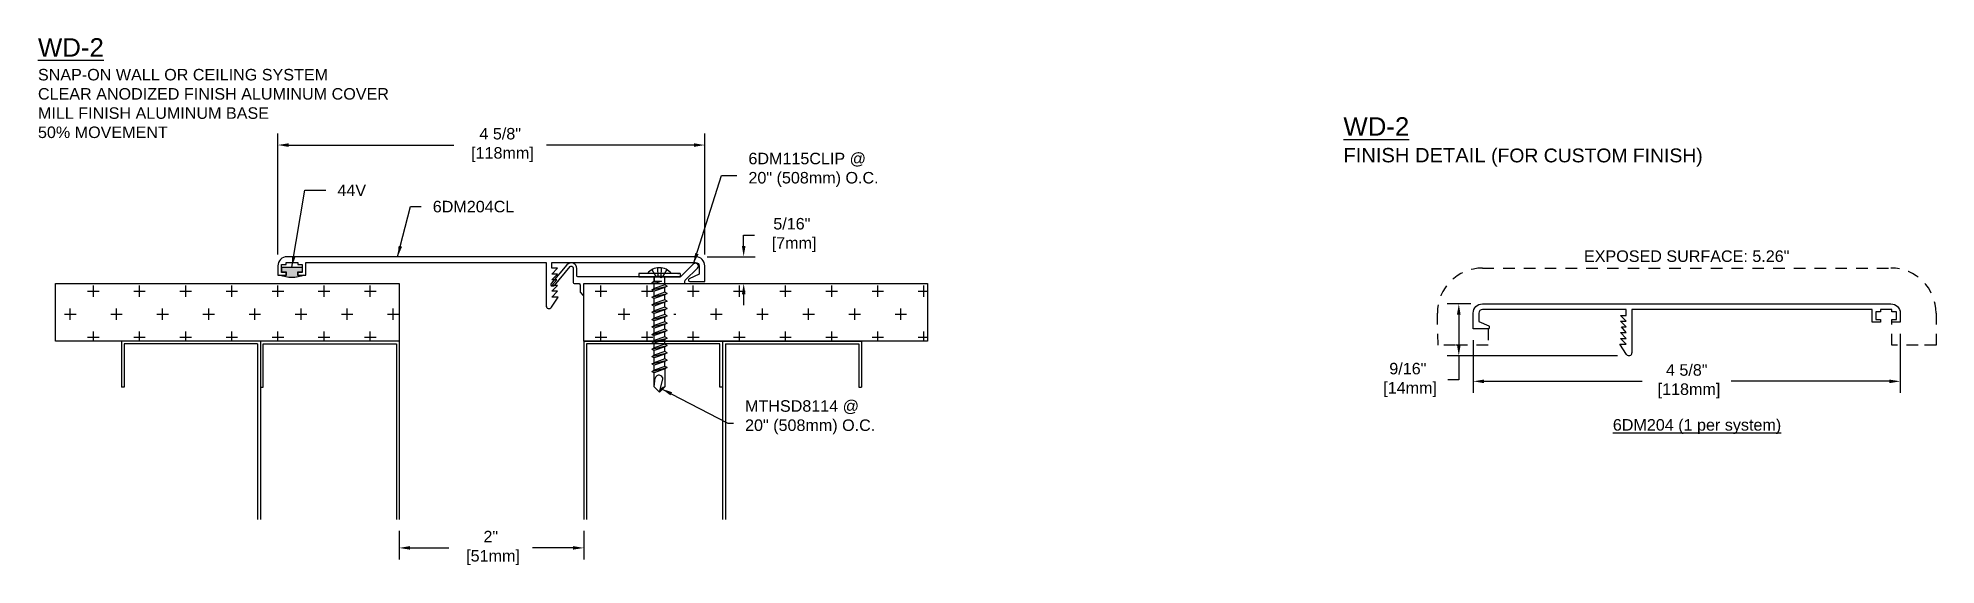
# Model space of a CAD drawing. Header units: inches. Extents: x 1 to 21.5, y 1 to 6.7.
import ezdxf

# ---------------------------------------------------------------- set-up
doc = ezdxf.new("R2010")
doc.units = ezdxf.units.IN
doc.header["$MEASUREMENT"] = 0
doc.linetypes.add('DASHED2', pattern=[0.375, 0.25, -0.125])
doc.linetypes.add('HIDDEN2', pattern=[0.1875, 0.125, -0.0625])
for name, color, linetype in [('Anchors', 4, 'Continuous'), ('Conditions', 1, 'Continuous'), ('Dimensions', 3, 'Continuous'), ('Fillers', 2, 'Continuous'), ('Metals', 7, 'Continuous'), ('Text', 2, 'Continuous')]:
    doc.layers.add(name, color=color, linetype=linetype)
doc.styles.add('arial', font='arial.ttf')
doc.dimstyles.new('ARIAL', dxfattribs={"dimtxt": 0.125, "dimasz": 0.1175, "dimexe": 0.125, "dimexo": 0.125, "dimgap": 0.125, "dimtad": 0, "dimtih": 1, "dimtoh": 1, "dimdec": 4, "dimzin": 0, "dimdsep": 46, "dimlunit": 4, "dimtxsty": 'arial', "dimcen": 0.09, "dimadec": 0, "dimazin": 0, "dimtfac": 1, "dimtdec": 4, "dimtofl": 0, "dimtmove": 0, "dimatfit": 3, "dimfxl": 0, "dimfrac": 2, "dimtolj": 1, "dimtzin": 0, "dimarcsym": 0})

# ---------------------------------------------------------------- blocks, each defined once
blk = doc.blocks.new('44v')
blk.add_hatch(color=256).paths.add_polyline_path([(0.11, 0), (-0.11, 0), (-0.11, -0.053), (-0.06, -0.053), (-0.06, -0.086), (-0.13, -0.086, 0.199136), (0.131, -0.086), (0.061, -0.086), (0.061, -0.054), (0.11, -0.054)])
blk.add_lwpolyline([(-0.13, -0.086), (-0.06, -0.086), (-0.06, -0.053), (-0.11, -0.053), (-0.11, 0), (0.11, 0), (0.11, -0.054), (0.061, -0.054), (0.061, -0.086), (0.131, -0.086, -0.199136)], format="xyb", close=True)
blk = doc.blocks.new('*D1')
at = {"layer": 'Defpoints', "color": 0}
for p in [(8.088, 4.374), (8.609, 4.374), (8.285, 4.083)]:
    blk.add_point(p, dxfattribs=at)
at = {"layer": 'Dimensions', "color": 0, "lineweight": -2}
for p, q in [((8.609, 4.491), (8.609, 4.609)), ((8.609, 4.609), (8.727, 4.609)), ((8.213, 4.374), (8.734, 4.374)), ((8.41, 4.083), (8.734, 4.083)), ((8.609, 3.966), (8.609, 3.848))]:
    blk.add_line(p, q, dxfattribs=at)
at = {"layer": 'Dimensions', "color": 0}
for points in [[(8.59, 4.491), (8.629, 4.491), (8.609, 4.374)], [(8.59, 3.966), (8.629, 3.966), (8.609, 4.083)]]:
    blk.add_solid(points, dxfattribs=at)
at = {"layer": 'Dimensions', "color": 0, "insert": (9.131, 4.609), "char_height": 0.125, "attachment_point": 5, "style": 'arial'}
blk.add_mtext('\\A1;5/16"\\P [7mm]', dxfattribs=at)
blk = doc.blocks.new('*D2')
at = {"layer": 'Defpoints', "color": 0}
for p in [(4.877, 1.524), (6.877, 1.524), (6.877, 1.214)]:
    blk.add_point(p, dxfattribs=at)
at = {"layer": 'Dimensions', "color": 0, "lineweight": -2}
for p, q in [((4.877, 1.399), (4.877, 1.089)), ((6.877, 1.399), (6.877, 1.089)), ((4.994, 1.214), (5.416, 1.214)), ((6.759, 1.214), (6.322, 1.214))]:
    blk.add_line(p, q, dxfattribs=at)
at = {"layer": 'Dimensions', "color": 0}
for points in [[(4.994, 1.234), (4.994, 1.195), (4.877, 1.214)], [(6.759, 1.234), (6.759, 1.195), (6.877, 1.214)]]:
    blk.add_solid(points, dxfattribs=at)
at = {"layer": 'Dimensions', "color": 0, "insert": (5.869, 1.214), "char_height": 0.125, "attachment_point": 5, "style": 'arial'}
blk.add_mtext('\\A1;2"\\P [51mm]', dxfattribs=at)
blk = doc.blocks.new('*D3')
at = {"layer": 'Defpoints', "color": 0}
for p in [(8.188, 5.586), (3.561, 4.274), (8.188, 4.274)]:
    blk.add_point(p, dxfattribs=at)
at = {"layer": 'Dimensions', "color": 0, "lineweight": -2}
for p, q in [((3.561, 4.399), (3.561, 5.711)), ((3.679, 5.586), (5.47, 5.586)), ((8.07, 5.586), (6.473, 5.586)), ((8.188, 4.399), (8.188, 5.711))]:
    blk.add_line(p, q, dxfattribs=at)
at = {"layer": 'Dimensions', "color": 0}
for points in [[(3.679, 5.605), (3.679, 5.566), (3.561, 5.586)], [(8.07, 5.605), (8.07, 5.566), (8.188, 5.586)]]:
    blk.add_solid(points, dxfattribs=at)
at = {"layer": 'Dimensions', "color": 0, "insert": (5.971, 5.586), "char_height": 0.125, "attachment_point": 5, "style": 'arial'}
blk.add_mtext('\\A1;4 5/8"\\P [118mm]', dxfattribs=at)
blk = doc.blocks.new('conditions')
at = {"layer": 'Conditions'}
for p, q in [((4.877, 3.458), (1.867, 3.458)), ((1.867, 3.458), (1.867, 2.958)), ((3.342, 3.428), (1.897, 3.428)), ((1.897, 3.428), (1.897, 2.958)), ((3.342, 3.428), (3.342, 1.524)), ((3.372, 3.458), (3.372, 1.524)), ((3.372, 3.458), (3.372, 1.524)), ((4.877, 3.459), (4.877, 1.524)), ((1.897, 2.958), (1.867, 2.958))]:
    blk.add_line(p, q, dxfattribs=at)
blk.add_lwpolyline([(3.372, 2.958), (3.402, 2.958), (3.402, 3.428), (4.847, 3.428), (4.847, 1.524)], dxfattribs=at)
blk = doc.blocks.new('6DM204CL')
blk.add_lwpolyline([(3.748, 4.183), (3.698, 4.183), (3.698, 4.268), (3.748, 4.268), (3.748, 4.291), (3.873, 4.291), (3.873, 4.268), (3.923, 4.268), (3.923, 4.183), (3.873, 4.183), (3.873, 4.153), (3.963, 4.153), (3.963, 4.291), (6.565, 4.291), (6.565, 3.822, 0.745241), (6.622, 3.805), (6.695, 3.916), (6.627, 3.916), (6.69, 3.979), (6.627, 3.979), (6.69, 4.041), (6.627, 4.041), (6.68, 4.104), (6.627, 4.104), (6.69, 4.166), (6.627, 4.166), (6.69, 4.229), (6.627, 4.229), (6.627, 4.291), (8.185, 4.291, -0.414214), (8.223, 4.253), (8.223, 4.163), (8.116, 4.114, 0.803487), (8.123, 4.083), (8.285, 4.083), (8.285, 4.253, 0.414214), (8.185, 4.353), (3.758, 4.353, 0.414214), (3.658, 4.253), (3.658, 4.153), (3.748, 4.153)], format="xyb", close=True)
blk = doc.blocks.new('6DM115')
at = {"linetype": 'Continuous'}
blk.add_lwpolyline([(-0.04, -0.089, 0.198912), (-0.036, -0.099), (-0.01, -0.125), (0, -0.125), (0, -0.015, -0.414214), (0.015, 0), (1.081, 0, 0.414214), (1.096, 0.015), (1.096, 0.025, -0.198912), (1.1, 0.036), (1.233, 0.168, 0.414214), (1.233, 0.212, 0.414214), (1.189, 0.212), (1.053, 0.076, -0.198912), (1.043, 0.072), (0.85, 0.072), (0.84, 0.062), (0.83, 0.072), (-0.06, 0.072, -0.414214), (-0.075, 0.087), (-0.075, 0.162, 0.700208), (-0.184, 0.202), (-0.355, -0.001, 0.63707), (-0.344, -0.026), (-0.33, -0.026, 0.221695), (-0.319, -0.02), (-0.149, 0.183, -0.700208), (-0.115, 0.171), (-0.115, 0.015, 0.414214), (-0.1, 0), (-0.055, 0, -0.414214), (-0.04, -0.015)], format="xyb", close=True, dxfattribs=at)
blk = doc.blocks.new('MTHSD8114')
for p, q in [((0.224, 0.038), (-0.224, 0.038)), ((-0.224, 0.038), (-0.224, 0)), ((-0.224, 0), (0.224, 0)), ((-0.056, 0), (0.056, 0)), ((0.06, -0.087), (0.06, 0)), ((0.224, 0.038), (0.224, 0)), ((-0.081, -0.061), (-0.024, -0.047)), ((-0.081, -0.061), (-0.056, -0.047)), ((-0.081, -0.061), (-0.056, -0.074)), ((-0.081, -0.141), (0.085, -0.101)), ((-0.081, -0.141), (-0.056, -0.127)), ((-0.081, -0.141), (-0.056, -0.155)), ((-0.081, -0.221), (0.085, -0.181)), ((-0.056, -0.047), (-0.056, 0)), ((-0.056, 0), (-0.056, -0.047)), ((0.024, -0.047), (-0.056, -0.074)), ((-0.056, -0.047), (0.024, -0.047)), ((-0.056, -0.127), (-0.056, -0.074)), ((0.06, -0.087), (-0.056, -0.127)), ((0.06, -0.115), (-0.056, -0.155)), ((-0.056, -0.208), (-0.056, -0.155)), ((0.06, -0.167), (-0.056, -0.208)), ((0.06, -0.195), (-0.056, -0.235)), ((0.085, -0.101), (0.06, -0.087)), ((0.085, -0.101), (0.06, -0.115)), ((0.06, -0.167), (0.06, -0.115)), ((0.085, -0.181), (0.06, -0.167)), ((0.085, -0.181), (0.06, -0.195)), ((0.06, -0.248), (0.06, -0.195)), ((-0.081, -0.221), (-0.056, -0.208)), ((-0.081, -0.221), (-0.056, -0.235)), ((-0.081, -0.302), (0.085, -0.262)), ((-0.081, -0.302), (-0.056, -0.288)), ((-0.081, -0.302), (-0.056, -0.316)), ((-0.081, -0.382), (0.085, -0.342)), ((-0.081, -0.382), (-0.056, -0.368)), ((-0.081, -0.382), (-0.056, -0.396)), ((-0.056, -0.288), (-0.056, -0.235)), ((0.06, -0.248), (-0.056, -0.288)), ((0.06, -0.276), (-0.056, -0.316)), ((-0.056, -0.368), (-0.056, -0.316)), ((0.06, -0.328), (-0.056, -0.368)), ((0.06, -0.356), (-0.056, -0.396)), ((-0.056, -0.449), (-0.056, -0.396)), ((0.06, -0.409), (-0.056, -0.449)), ((0.085, -0.262), (0.06, -0.248)), ((0.085, -0.262), (0.06, -0.276)), ((0.06, -0.328), (0.06, -0.276)), ((0.085, -0.342), (0.06, -0.328)), ((0.085, -0.342), (0.06, -0.356)), ((0.06, -0.409), (0.06, -0.356)), ((0.085, -0.422), (0.06, -0.409)), ((-0.081, -0.463), (0.085, -0.422)), ((-0.081, -0.463), (-0.056, -0.449)), ((-0.081, -0.463), (-0.056, -0.477)), ((-0.081, -0.543), (0.085, -0.503)), ((-0.081, -0.543), (-0.056, -0.529)), ((-0.081, -0.543), (-0.056, -0.557)), ((-0.081, -0.624), (0.085, -0.583)), ((-0.081, -0.624), (-0.056, -0.61)), ((0.06, -0.436), (-0.056, -0.477)), ((-0.056, -0.529), (-0.056, -0.477)), ((0.06, -0.489), (-0.056, -0.529)), ((0.06, -0.517), (-0.056, -0.557)), ((-0.056, -0.61), (-0.056, -0.557)), ((0.06, -0.569), (-0.056, -0.61)), ((0.06, -0.597), (-0.056, -0.637)), ((0.085, -0.422), (0.06, -0.436)), ((0.06, -0.489), (0.06, -0.436)), ((0.085, -0.503), (0.06, -0.489)), ((0.085, -0.503), (0.06, -0.517)), ((0.06, -0.569), (0.06, -0.517)), ((0.085, -0.583), (0.06, -0.569)), ((0.085, -0.583), (0.06, -0.597)), ((0.06, -0.65), (0.06, -0.597)), ((-0.081, -0.624), (-0.056, -0.637)), ((-0.081, -0.704), (0.085, -0.664)), ((-0.081, -0.704), (-0.056, -0.69)), ((-0.081, -0.704), (-0.056, -0.718)), ((-0.081, -0.784), (0.085, -0.744)), ((-0.081, -0.784), (-0.056, -0.771)), ((-0.081, -0.784), (-0.056, -0.798)), ((-0.056, -0.69), (-0.056, -0.637)), ((0.06, -0.65), (-0.056, -0.69)), ((0.06, -0.678), (-0.056, -0.718)), ((-0.056, -0.771), (-0.056, -0.718)), ((0.06, -0.73), (-0.056, -0.771)), ((0.06, -0.758), (-0.056, -0.798)), ((-0.056, -0.851), (-0.056, -0.798)), ((0.06, -0.811), (-0.056, -0.851)), ((0.085, -0.664), (0.06, -0.65)), ((0.085, -0.664), (0.06, -0.678)), ((0.06, -0.73), (0.06, -0.678)), ((0.085, -0.744), (0.06, -0.73)), ((0.085, -0.744), (0.06, -0.758)), ((0.06, -0.811), (0.06, -0.758)), ((0.085, -0.825), (0.06, -0.811)), ((-0.081, -0.865), (0.085, -0.825)), ((-0.081, -0.865), (-0.056, -0.851)), ((-0.081, -0.865), (-0.056, -0.879)), ((-0.081, -0.945), (0.085, -0.905)), ((-0.081, -0.945), (-0.056, -0.931)), ((-0.081, -0.945), (-0.056, -0.959)), ((-0.081, -1.026), (0.085, -0.985)), ((-0.081, -1.026), (-0.056, -1.012)), ((-0.081, -1.026), (-0.056, -1.04)), ((0.06, -0.839), (-0.056, -0.879)), ((-0.056, -0.931), (-0.056, -0.879)), ((0.06, -0.891), (-0.056, -0.931)), ((0.06, -0.919), (-0.056, -0.959)), ((-0.056, -1.012), (-0.056, -0.959)), ((0.06, -0.972), (-0.056, -1.012)), ((0.06, -0.999), (-0.056, -1.04)), ((0.085, -0.825), (0.06, -0.839)), ((0.06, -0.891), (0.06, -0.839)), ((0.085, -0.905), (0.06, -0.891)), ((0.085, -0.905), (0.06, -0.919)), ((0.06, -0.972), (0.06, -0.919)), ((0.085, -0.985), (0.06, -0.972)), ((0.085, -0.985), (0.06, -0.999)), ((0.06, -0.999), (0.06, -1.192)), ((-0.056, -1.192), (-0.056, -1.04)), ((-0.056, -1.192), (-0.046, -1.097)), ((0.002, -1.25), (-0.056, -1.192)), ((0.002, -1.25), (0.039, -1.111)), ((0.002, -1.25), (0.06, -1.192))]:
    blk.add_line(p, q)
at = {"linetype": 'HIDDEN2'}
for p, q in [((-0.081, 0.079), (-0.038, 0.006)), ((0.038, 0.006), (-0.038, 0.006)), ((-0.019, 0.099), (-0.016, 0.006)), ((0.019, 0.099), (0.016, 0.006)), ((0.081, 0.079), (0.038, 0.006))]:
    blk.add_line(p, q, dxfattribs=at)
for centre, radius, start, end in [((0, -0.066), 0.166, 38.5375, 141.4625), ((-0.005, -1.11), 0.0433, 358.315, 162.8045), ((0.089, -1.279), 0.0922, 108.6241, 161.3759)]:
    blk.add_arc(centre, radius, start, end)
blk.add_point((0.204, 0.038))
blk = doc.blocks.new('*D8')
at = {"layer": 'Defpoints', "color": 0}
for p in [(16.358, 3.862), (16.614, 3.862), (18.203, 3.3)]:
    blk.add_point(p, dxfattribs=at)
at = {"layer": 'Dimensions', "color": 0, "lineweight": -2}
for p, q in [((16.489, 3.862), (16.233, 3.862)), ((16.358, 3.745), (16.358, 3.418)), ((18.078, 3.3), (16.233, 3.3)), ((16.358, 3.3), (16.358, 3.037)), ((16.358, 3.037), (16.24, 3.037))]:
    blk.add_line(p, q, dxfattribs=at)
at = {"layer": 'Dimensions', "color": 0}
for points in [[(16.338, 3.745), (16.378, 3.745), (16.358, 3.862)], [(16.338, 3.418), (16.378, 3.418), (16.358, 3.3)]]:
    blk.add_solid(points, dxfattribs=at)
at = {"layer": 'Dimensions', "color": 0, "insert": (15.806, 3.037), "char_height": 0.125, "attachment_point": 5, "style": 'arial'}
blk.add_mtext('\\A1;9/16"\\P [14mm]', dxfattribs=at)
blk = doc.blocks.new('*D9')
at = {"layer": 'Defpoints', "color": 0}
for p in [(16.514, 3.592), (21.141, 3.662), (16.514, 3.022)]:
    blk.add_point(p, dxfattribs=at)
at = {"layer": 'Dimensions', "color": 0, "lineweight": -2}
for p, q in [((21.141, 3.537), (21.141, 2.897)), ((16.514, 3.467), (16.514, 2.897)), ((16.632, 3.022), (18.344, 3.022)), ((21.024, 3.022), (19.311, 3.022))]:
    blk.add_line(p, q, dxfattribs=at)
at = {"layer": 'Dimensions', "color": 0}
for points in [[(16.632, 3.041), (16.632, 3.002), (16.514, 3.022)], [(21.024, 3.041), (21.024, 3.002), (21.141, 3.022)]]:
    blk.add_solid(points, dxfattribs=at)
at = {"layer": 'Dimensions', "color": 0, "insert": (18.828, 3.022), "char_height": 0.125, "attachment_point": 5, "style": 'arial'}
blk.add_mtext('\\A1;4 5/8"\\P [118mm]', dxfattribs=at)

msp = doc.modelspace()

# ---------------------------------------------------------------- hatches: boundary and pattern name
at = {"layer": 'Conditions'}
h = msp.add_hatch(dxfattribs=at)
h.set_pattern_fill('CROSS', color=256, style=0)
h.paths.add_polyline_path([(1.15383, 4.08336), (1.15383, 3.45853), (4.87671, 3.45853), (4.87671, 4.08336)])
h = msp.add_hatch(dxfattribs=at)
h.set_pattern_fill('CROSS', color=256, style=0)
h.paths.add_polyline_path([(7.72898, 3.45836), (7.72898, 3.51189), (7.70576, 3.52475), (7.72898, 3.5376), (7.72898, 3.59523), (7.70576, 3.60808), (7.72898, 3.62093), (7.72898, 3.67856), (7.70576, 3.69141), (7.72898, 3.70427), (7.72898, 3.76189), (7.70576, 3.77475), (7.72898, 3.7876), (7.72898, 3.84523), (7.70576, 3.85808), (7.72898, 3.87093), (7.72898, 3.92856), (7.70576, 3.94141), (7.72898, 3.95427), (7.72898, 4.01189), (7.70576, 4.02475), (7.72898, 4.0376), (7.72898, 4.08081), (7.72768, 4.08319), (6.87671, 4.08319), (6.87671, 3.45836)])
h = msp.add_hatch(dxfattribs=at)
h.set_pattern_fill('CROSS', color=256, style=0)
h.paths.add_polyline_path([(7.85528, 4.08319), (7.85398, 4.08081), (7.85398, 4.07958), (7.87776, 4.06641), (7.85398, 4.05325), (7.85398, 3.99624), (7.87776, 3.98308), (7.85398, 3.96992), (7.85398, 3.91291), (7.87776, 3.89975), (7.85398, 3.88658), (7.85398, 3.82958), (7.87776, 3.81641), (7.85398, 3.80325), (7.85398, 3.74624), (7.87776, 3.73308), (7.85398, 3.71992), (7.85398, 3.66291), (7.87776, 3.64975), (7.85398, 3.63658), (7.85398, 3.57958), (7.87776, 3.56641), (7.85398, 3.55325), (7.85398, 3.49624), (7.87776, 3.48308), (7.85398, 3.46992), (7.85398, 3.45836), (10.59958, 3.45836), (10.59958, 4.08319)])

# ---------------------------------------------------------------- linework, layer by layer
for p, q in [((16.57609, 3.76234), (16.57609, 3.67234)), ((18.17209, 3.80034), (16.61409, 3.80034)), ((18.17209, 3.67534), (18.10909, 3.73784)), ((18.10909, 3.73784), (18.17209, 3.73784)), ((18.17209, 3.73784), (18.17209, 3.80034)), ((20.83603, 3.80034), (18.23409, 3.80034)), ((18.23409, 3.80034), (18.23409, 3.33159)), ((20.83603, 3.66234), (20.83603, 3.80034)), ((20.92603, 3.77734), (20.87603, 3.77734)), ((20.87603, 3.77734), (20.87603, 3.69234)), ((21.05103, 3.80034), (20.92603, 3.80034)), ((20.92603, 3.80034), (20.92603, 3.77734)), ((21.05103, 3.77734), (21.05103, 3.80034)), ((21.10103, 3.77734), (21.05103, 3.77734)), ((21.10103, 3.69234), (21.10103, 3.77734)), ((16.57609, 3.67234), (16.68282, 3.62285)), ((18.17209, 3.61284), (18.10909, 3.67534)), ((18.10909, 3.67534), (18.17209, 3.67534)), ((18.17209, 3.48784), (18.10909, 3.55034)), ((18.10909, 3.55034), (18.17209, 3.55034)), ((18.17209, 3.55034), (18.11921, 3.61289)), ((18.11921, 3.61289), (18.17209, 3.61284)), ((20.92603, 3.66234), (20.83603, 3.66234)), ((20.87603, 3.69234), (20.92603, 3.69234)), ((20.92603, 3.69234), (20.92603, 3.66234)), ((21.05103, 3.69234), (21.10103, 3.69234)), ((21.05103, 3.66234), (21.05103, 3.69234)), ((18.17669, 3.31447), (18.10409, 3.42534)), ((18.10409, 3.42534), (18.17209, 3.42534)), ((18.17209, 3.42534), (18.10909, 3.48784)), ((18.10909, 3.48784), (18.17209, 3.48784))]:
    msp.add_line(p, q)
msp.add_lwpolyline([(16.67609, 3.59234), (16.51409, 3.59234), (16.51409, 3.76234, -0.41421356), (16.61409, 3.86234), (21.04103, 3.86234, -0.41421356), (21.14103, 3.76234), (21.14103, 3.66234), (21.05103, 3.66234)], format="xyb")
for centre, radius, start, end in [((16.61409, 3.76234), 0.038, 90, 180), ((16.67609, 3.60834), 0.016, 270, 65.125697), ((18.20284, 3.33159), 0.03125, 213.220071, 0)]:
    msp.add_arc(centre, radius, start, end)
for points in [[(1.15383, 4.08336), (4.87671, 4.08336), (4.87671, 3.45853), (1.15383, 3.45853)], [(6.87671, 3.45836), (6.87671, 4.08319), (10.59958, 4.08319), (10.59958, 3.45836)]]:
    msp.add_lwpolyline(points, close=True, dxfattribs=at)
at = {"layer": 'Metals', "linetype": 'DASHED2', "ltscale": 0.5}
msp.add_lwpolyline([(16.67609, 3.59234), (16.67609, 3.41395), (16.31997, 3.41395), (16.13374, 3.41395), (16.12585, 3.76234, -0.41421356), (16.61409, 4.25057), (21.04103, 4.25057, -0.41421356), (21.52927, 3.76234), (21.52927, 3.41395), (21.33515, 3.41395), (21.05103, 3.41395), (21.05103, 3.66234)], format="xyb", dxfattribs=at)

# ---------------------------------------------------------------- block references
msp.add_blockref('6DM204CL', (-0.09666, 0.02052))
at = {"layer": 'Anchors'}
msp.add_blockref('MTHSD8114', (7.69556, 4.15519), dxfattribs=at)
at = {"layer": 'Dimensions'}
msp.add_blockref('conditions', (0, 0), dxfattribs=at)
at = {"layer": 'Dimensions', "xscale": -1}
msp.add_blockref('conditions', (11.75341, 0), dxfattribs=at)
at = {"layer": 'Fillers'}
msp.add_blockref('44v', (3.71352, 4.25985), dxfattribs=at)
at = {"layer": 'Metals'}
msp.add_blockref('6DM115', (6.87671, 4.08336), dxfattribs=at)

# ---------------------------------------------------------------- texts
at = {"layer": 'Text', "char_height": 0.2, "attachment_point": 1, "style": 'arial'}
for s, insert, width in [('{\\LWD-2\\P\\H0.625x;\\lSNAP-ON WALL OR CEILING SYSTEM\\PCLEAR ANODIZED FINISH ALUMINUM COVER\\PMILL FINISH ALUMINUM BASE\\P50% MOVEMENT}', (0.96222, 6.74548), 3.9691), ('{\\LWD-2\\P\\H0.78125x;\\lFINISH DETAIL \\H0.96x;(FOR CUSTOM FINISH)}', (15.10743, 5.88778), 5)]:
    msp.add_mtext(s, dxfattribs=dict(at, insert=insert, width=width))
at = {"layer": 'Text', "char_height": 0.125, "style": 'arial'}
for s, insert, attachment_point in [('6DM115CLIP @\\P20" (508mm) O.C.', (8.66072, 5.31667), 4), ('\\A1;44V', (4.20697, 5.15694), 1), ('6DM204CL', (5.24046, 4.98058), 1), ('EXPOSED SURFACE: 5.26"', (18.82756, 4.37928), 5), ('MTHSD8114 @\\P20" (508mm) O.C.', (8.62414, 2.63127), 4), ('{\\L6DM204 (1 per system)}', (18.02724, 2.61186), 1)]:
    msp.add_mtext(s, dxfattribs=dict(at, insert=insert, attachment_point=attachment_point))

# ---------------------------------------------------------------- dimensions: what is measured, and where the dimension line sits
at = {"layer": 'Dimensions'}
for base, p1, p2, picture, middle in [((8.18796, 5.58556), (3.56102, 4.27371), (8.18796, 4.27371), '*D3', (5.97116, 5.58556)), ((6.87671, 1.21419), (4.87671, 1.52405), (6.87671, 1.52405), '*D2', (5.86871, 1.21419))]:
    dim = msp.add_linear_dim(base=base, p1=p1, p2=p2, dimstyle='ARIAL', override={"dimpost": '\\X'}, dxfattribs=at)
    dim.commit()
    dim.dimension.update_dxf_attribs({"geometry": picture, "text_midpoint": middle, "dimtype": 160})
for base, p1, p2, angle, picture, middle in [((8.60933, 4.37371), (8.28463, 4.08319), (8.08796, 4.37371), 90, '*D1', (9.13129, 4.60871)), ((16.35797, 3.86234), (18.20284, 3.30034), (16.61409, 3.86234), 90, '*D8', (15.80578, 3.03708)), ((16.51409, 3.02172), (21.14103, 3.66234), (16.51409, 3.59234), 180, '*D9', (18.82756, 3.02172))]:
    dim = msp.add_linear_dim(base=base, p1=p1, p2=p2, angle=angle, dimstyle='ARIAL', override={"dimpost": '\\X'}, dxfattribs=at)
    dim.commit()
    dim.dimension.update_dxf_attribs({"geometry": picture, "text_midpoint": middle, "dimtype": 160})

# ---------------------------------------------------------------- leaders
at = {"layer": 'Text', "annotation_type": 0, "has_hookline": 1, "hookline_direction": 0}
for points, text_width in [([(8.06604, 4.29563), (8.3695, 5.25417), (8.53572, 5.25417)], 1.39052), ([(3.71352, 4.25985), (3.85279, 5.09444), (4.08197, 5.09444)], 0.30713), ([(4.85979, 4.37371), (4.99796, 4.91808), (5.11546, 4.91808)], 0.87048)]:
    msp.add_leader(points, dimstyle='ARIAL', dxfattribs=dict(at, text_width=text_width))
at = {"layer": 'Text'}
msp.add_leader([(7.71975, 2.94092), (8.43664, 2.56877), (8.49914, 2.56877)], dimstyle='ARIAL', dxfattribs=at)

doc.saveas('drawing.dxf')
